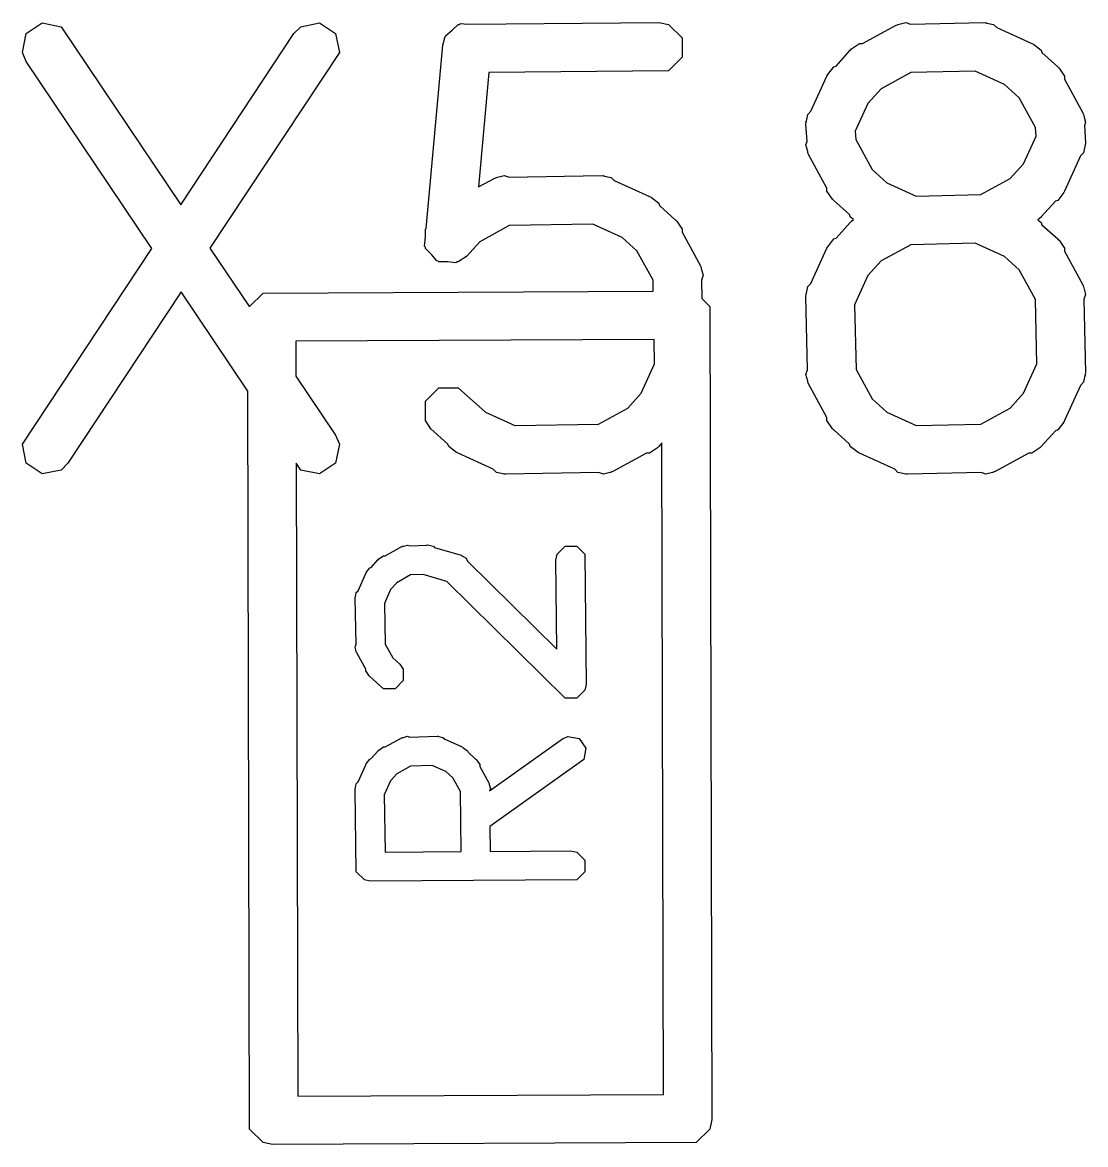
# Model space of a CAD drawing. Extents: x 4.84 to 6.71, y -5.93 to -3.85.
# Drawn here: x 6.3303 to 6.4137, y -5.7028 to -5.6148 of the extents above; entities that cross this region are included whole.
import ezdxf

# ---------------------------------------------------------------- set-up
doc = ezdxf.new("R2010")
doc.units = 0
doc.header["$MEASUREMENT"] = 0
doc.layers.add('BLACK', color=7, linetype='CONTINUOUS')

msp = doc.modelspace()

# ---------------------------------------------------------------- linework, layer by layer
at = {"layer": 'BLACK', "linetype": 'CONTINUOUS'}
for p, q in [((6.330573, -5.615633), (6.331826, -5.614797)), ((6.331826, -5.614797), (6.333304, -5.615093)), ((6.35211, -5.615093), (6.353588, -5.614797)), ((6.353588, -5.614797), (6.354841, -5.615633)), ((6.363983, -5.615378), (6.364451, -5.614909)), ((6.364451, -5.614909), (6.364556, -5.614908)), ((6.364556, -5.614908), (6.364636, -5.614844)), ((6.364636, -5.614844), (6.365222, -5.614902)), ((6.365222, -5.614902), (6.380202, -5.61476)), ((6.380202, -5.61476), (6.380956, -5.614909)), ((6.380956, -5.614909), (6.382021, -5.615975)), ((6.396181, -5.616409), (6.39882, -5.614967)), ((6.39882, -5.614967), (6.398915, -5.614941)), ((6.398915, -5.614941), (6.398947, -5.614909)), ((6.398947, -5.614909), (6.399039, -5.614907)), ((6.399039, -5.614907), (6.39956, -5.614765)), ((6.39956, -5.614765), (6.39993, -5.614888)), ((6.39993, -5.614888), (6.405699, -5.61476)), ((6.405699, -5.61476), (6.405796, -5.614779)), ((6.405796, -5.614779), (6.405839, -5.614765)), ((6.405839, -5.614765), (6.405928, -5.614805)), ((6.405928, -5.614805), (6.406453, -5.614909)), ((6.406453, -5.614909), (6.406699, -5.615156)), ((6.330277, -5.61711), (6.330573, -5.615633)), ((6.333304, -5.615093), (6.342694, -5.62906)), ((6.342694, -5.62906), (6.351568, -5.615636)), ((6.351568, -5.615636), (6.35211, -5.615093)), ((6.354841, -5.615633), (6.355137, -5.61711)), ((6.363429, -5.615932), (6.36347, -5.615798)), ((6.36347, -5.615798), (6.363983, -5.615378)), ((6.406699, -5.615156), (6.409452, -5.616409)), ((6.361945, -5.630907), (6.363246, -5.616532)), ((6.363246, -5.616532), (6.363386, -5.616073)), ((6.363386, -5.615975), (6.363429, -5.615932)), ((6.363386, -5.616073), (6.363386, -5.615975)), ((6.382021, -5.615975), (6.382021, -5.617481)), ((6.395308, -5.616836), (6.395947, -5.616409)), ((6.395947, -5.616409), (6.396181, -5.616409)), ((6.409452, -5.616409), (6.409452, -5.616409)), ((6.409452, -5.616409), (6.409453, -5.61641)), ((6.409453, -5.61641), (6.409579, -5.616467)), ((6.409579, -5.616467), (6.410186, -5.616938)), ((6.330571, -5.61782), (6.330277, -5.61711)), ((6.355137, -5.61711), (6.344985, -5.632467)), ((6.382021, -5.617481), (6.380956, -5.618547)), ((6.3941, -5.618178), (6.395211, -5.616944)), ((6.395211, -5.616944), (6.395213, -5.616938)), ((6.395213, -5.616938), (6.395219, -5.616935)), ((6.395219, -5.616935), (6.395308, -5.616836)), ((6.410186, -5.616938), (6.410249, -5.617127)), ((6.410249, -5.617127), (6.411483, -5.618239)), ((6.34043, -5.632485), (6.330571, -5.61782)), ((6.380956, -5.618547), (6.366861, -5.618681)), ((6.39344, -5.618847), (6.393911, -5.618241)), ((6.393911, -5.618241), (6.3941, -5.618178)), ((6.411483, -5.618239), (6.411488, -5.618241)), ((6.411488, -5.618241), (6.411492, -5.618247)), ((6.411492, -5.618247), (6.411591, -5.618336)), ((6.411591, -5.618336), (6.412017, -5.618974)), ((6.366861, -5.618681), (6.366048, -5.627663)), ((6.392129, -5.621727), (6.393382, -5.618975)), ((6.393382, -5.618974), (6.39344, -5.618847)), ((6.393382, -5.618975), (6.393382, -5.618974)), ((6.393382, -5.618974), (6.393382, -5.618974)), ((6.399955, -5.618691), (6.397641, -5.619955)), ((6.405016, -5.618579), (6.399955, -5.618691)), ((6.40731, -5.619623), (6.405016, -5.618579)), ((6.412017, -5.618974), (6.412017, -5.619209)), ((6.412017, -5.619209), (6.413459, -5.621847)), ((6.397641, -5.619955), (6.396596, -5.621116)), ((6.408471, -5.620669), (6.40731, -5.619623)), ((6.396596, -5.621116), (6.395607, -5.623288)), ((6.409749, -5.623006), (6.408471, -5.620669)), ((6.391778, -5.622499), (6.391882, -5.621974)), ((6.391882, -5.621974), (6.392129, -5.621727)), ((6.413459, -5.621847), (6.413485, -5.621942)), ((6.413485, -5.621942), (6.413517, -5.621974)), ((6.413517, -5.621974), (6.413525, -5.622086)), ((6.391732, -5.622727), (6.391751, -5.622631)), ((6.391824, -5.624106), (6.391732, -5.622727)), ((6.391737, -5.622588), (6.391778, -5.622499)), ((6.391751, -5.622631), (6.391737, -5.622588)), ((6.413525, -5.622086), (6.413662, -5.622588)), ((6.413662, -5.622588), (6.413575, -5.622848)), ((6.413575, -5.622848), (6.413667, -5.624227)), ((6.395607, -5.623288), (6.395651, -5.623948)), ((6.408804, -5.625838), (6.409792, -5.623666)), ((6.409792, -5.623666), (6.409749, -5.623006)), ((6.391737, -5.624367), (6.391824, -5.624106)), ((6.391875, -5.624869), (6.391737, -5.624367)), ((6.395651, -5.623948), (6.396928, -5.626286)), ((6.413622, -5.624456), (6.413517, -5.624981)), ((6.413662, -5.624367), (6.413622, -5.624456)), ((6.413667, -5.624227), (6.413648, -5.624324)), ((6.413648, -5.624324), (6.413662, -5.624367)), ((6.391882, -5.624981), (6.391875, -5.624869)), ((6.391914, -5.625012), (6.391882, -5.624981)), ((6.39194, -5.625108), (6.391914, -5.625012)), ((6.393382, -5.627746), (6.39194, -5.625108)), ((6.41327, -5.625227), (6.412017, -5.62798)), ((6.413517, -5.624981), (6.41327, -5.625227)), ((6.396928, -5.626286), (6.398089, -5.627332)), ((6.407758, -5.626999), (6.408804, -5.625838)), ((6.366048, -5.627663), (6.367324, -5.626966)), ((6.367324, -5.626966), (6.367419, -5.62694)), ((6.367419, -5.62694), (6.367451, -5.626908)), ((6.367451, -5.626908), (6.367541, -5.626906)), ((6.367541, -5.626906), (6.368064, -5.626763)), ((6.368064, -5.626763), (6.368445, -5.62689)), ((6.368445, -5.62689), (6.375703, -5.626758)), ((6.375703, -5.626758), (6.3758, -5.626777)), ((6.3758, -5.626777), (6.375843, -5.626763)), ((6.375843, -5.626763), (6.375931, -5.626804)), ((6.375931, -5.626804), (6.376456, -5.626908)), ((6.376456, -5.626908), (6.376703, -5.627155)), ((6.376703, -5.627155), (6.379456, -5.628408)), ((6.398089, -5.627332), (6.400383, -5.628376)), ((6.405444, -5.628264), (6.407758, -5.626999)), ((6.393382, -5.62798), (6.393382, -5.627746)), ((6.393809, -5.628619), (6.393382, -5.62798)), ((6.411959, -5.628107), (6.411488, -5.628714)), ((6.412017, -5.62798), (6.411959, -5.628107)), ((6.412017, -5.62798), (6.412017, -5.62798)), ((6.412017, -5.62798), (6.412017, -5.62798)), ((6.379456, -5.628408), (6.379456, -5.628408)), ((6.379456, -5.628408), (6.379456, -5.628408)), ((6.379456, -5.628408), (6.379583, -5.628466)), ((6.379583, -5.628466), (6.38019, -5.628937)), ((6.38019, -5.628937), (6.380253, -5.629126)), ((6.393907, -5.628708), (6.393809, -5.628619)), ((6.393911, -5.628714), (6.393907, -5.628708)), ((6.393916, -5.628716), (6.393911, -5.628714)), ((6.39515, -5.629827), (6.393916, -5.628716)), ((6.400383, -5.628376), (6.405444, -5.628264)), ((6.4113, -5.628777), (6.410188, -5.630011)), ((6.411488, -5.628714), (6.4113, -5.628777)), ((6.380253, -5.629126), (6.381487, -5.630237)), ((6.395213, -5.630016), (6.39515, -5.629827)), ((6.368457, -5.630691), (6.366145, -5.631954)), ((6.375008, -5.630572), (6.368457, -5.630691)), ((6.377314, -5.631621), (6.375008, -5.630572)), ((6.381487, -5.630237), (6.381492, -5.630239)), ((6.381492, -5.630239), (6.381496, -5.630245)), ((6.381496, -5.630245), (6.381594, -5.630334)), ((6.381594, -5.630334), (6.382021, -5.630973)), ((6.3941, -5.631676), (6.395211, -5.630442)), ((6.395211, -5.630442), (6.395213, -5.630436)), ((6.395477, -5.630221), (6.395213, -5.630016)), ((6.395213, -5.630436), (6.395219, -5.630433)), ((6.395219, -5.630433), (6.395308, -5.630334)), ((6.395308, -5.630334), (6.395477, -5.630221)), ((6.410091, -5.630119), (6.409922, -5.630231)), ((6.409922, -5.630231), (6.410186, -5.630436)), ((6.41018, -5.63002), (6.410091, -5.630119)), ((6.410186, -5.630016), (6.41018, -5.63002)), ((6.410188, -5.630011), (6.410186, -5.630016)), ((6.410186, -5.630436), (6.410249, -5.630625)), ((6.410249, -5.630625), (6.411483, -5.631737)), ((6.36182, -5.632295), (6.361886, -5.631566)), ((6.361886, -5.630973), (6.361945, -5.630907)), ((6.361886, -5.631566), (6.361886, -5.630973)), ((6.378475, -5.632667), (6.377314, -5.631621)), ((6.382021, -5.630973), (6.382021, -5.631207)), ((6.382021, -5.631207), (6.383463, -5.633846)), ((6.39344, -5.632346), (6.393911, -5.631739)), ((6.393911, -5.631739), (6.3941, -5.631676)), ((6.411483, -5.631737), (6.411488, -5.631739)), ((6.411488, -5.631739), (6.411492, -5.631745)), ((6.411492, -5.631745), (6.411591, -5.631834)), ((6.330277, -5.647842), (6.34043, -5.632485)), ((6.344985, -5.632467), (6.348078, -5.637068)), ((6.361886, -5.632375), (6.36182, -5.632295)), ((6.361886, -5.63248), (6.361886, -5.632375)), ((6.362354, -5.632948), (6.361886, -5.63248)), ((6.366145, -5.631954), (6.365096, -5.633118)), ((6.392129, -5.635225), (6.393382, -5.632473)), ((6.393382, -5.632472), (6.39344, -5.632346)), ((6.393382, -5.632473), (6.393382, -5.632472)), ((6.393382, -5.632473), (6.393382, -5.632473)), ((6.399955, -5.632189), (6.397641, -5.633454)), ((6.405016, -5.632077), (6.399955, -5.632189)), ((6.40731, -5.633121), (6.405016, -5.632077)), ((6.411591, -5.631834), (6.412017, -5.632473)), ((6.412017, -5.632473), (6.412017, -5.632707)), ((6.362774, -5.633461), (6.362354, -5.632948)), ((6.362878, -5.633471), (6.362774, -5.633461)), ((6.362951, -5.633545), (6.362878, -5.633471)), ((6.365096, -5.633118), (6.364458, -5.633545)), ((6.379738, -5.634979), (6.378475, -5.632667)), ((6.397641, -5.633454), (6.396596, -5.634615)), ((6.408471, -5.634167), (6.40731, -5.633121)), ((6.412017, -5.632707), (6.413459, -5.635345)), ((6.363614, -5.633545), (6.362951, -5.633545)), ((6.364273, -5.633611), (6.363614, -5.633545)), ((6.364354, -5.633545), (6.364273, -5.633611)), ((6.364458, -5.633545), (6.364354, -5.633545)), ((6.383463, -5.633846), (6.383489, -5.633941)), ((6.383489, -5.633941), (6.383521, -5.633973)), ((6.383521, -5.633973), (6.383523, -5.634063)), ((6.383523, -5.634063), (6.383666, -5.634586)), ((6.409736, -5.636481), (6.408471, -5.634167)), ((6.379754, -5.635839), (6.379738, -5.634979)), ((6.383666, -5.634586), (6.383539, -5.634967)), ((6.383539, -5.634967), (6.383565, -5.636406)), ((6.391882, -5.635472), (6.392129, -5.635225)), ((6.396596, -5.634615), (6.395551, -5.636909)), ((6.34272, -5.635892), (6.333846, -5.649316)), ((6.347947, -5.643667), (6.34272, -5.635892)), ((6.348083, -5.637042), (6.349148, -5.635977)), ((6.349148, -5.635977), (6.379754, -5.635839)), ((6.391732, -5.636226), (6.391751, -5.636129)), ((6.391737, -5.636086), (6.391778, -5.635997)), ((6.391751, -5.636129), (6.391737, -5.636086)), ((6.391778, -5.635997), (6.391882, -5.635472)), ((6.413459, -5.635345), (6.413485, -5.63544)), ((6.413485, -5.63544), (6.413517, -5.635472)), ((6.413517, -5.635472), (6.413519, -5.635564)), ((6.413519, -5.635564), (6.413662, -5.636086)), ((6.413662, -5.636086), (6.413539, -5.636455)), ((6.383565, -5.636406), (6.384201, -5.637042)), ((6.39186, -5.641995), (6.391732, -5.636226)), ((6.395551, -5.636909), (6.395664, -5.641969)), ((6.409848, -5.641542), (6.409736, -5.636481)), ((6.413539, -5.636455), (6.413667, -5.642225)), ((6.348078, -5.637068), (6.348083, -5.637042)), ((6.384201, -5.637042), (6.38435, -5.700787)), ((6.379823, -5.639629), (6.351727, -5.639756)), ((6.379857, -5.64153), (6.379823, -5.639629)), ((6.351727, -5.639756), (6.351733, -5.642505)), ((6.378807, -5.643836), (6.379857, -5.64153)), ((6.391737, -5.642365), (6.39186, -5.641995)), ((6.395664, -5.641969), (6.396928, -5.644284)), ((6.408804, -5.643836), (6.409848, -5.641542)), ((6.413667, -5.642225), (6.413648, -5.642322)), ((6.351733, -5.642505), (6.354844, -5.647132)), ((6.39188, -5.642886), (6.391737, -5.642365)), ((6.391882, -5.642978), (6.39188, -5.642886)), ((6.391914, -5.64301), (6.391882, -5.642978)), ((6.39194, -5.643105), (6.391914, -5.64301)), ((6.393382, -5.645744), (6.39194, -5.643105)), ((6.413517, -5.642978), (6.41327, -5.643225)), ((6.413622, -5.642453), (6.413517, -5.642978)), ((6.413662, -5.642365), (6.413622, -5.642453)), ((6.413648, -5.642322), (6.413662, -5.642365)), ((6.348083, -5.701537), (6.347947, -5.643667)), ((6.361886, -5.644471), (6.362951, -5.643406)), ((6.362951, -5.643406), (6.364458, -5.643406)), ((6.364458, -5.643406), (6.366593, -5.645329)), ((6.377762, -5.644997), (6.378807, -5.643836)), ((6.407758, -5.644997), (6.408804, -5.643836)), ((6.41327, -5.643225), (6.412017, -5.645978)), ((6.361886, -5.645978), (6.361886, -5.644471)), ((6.396928, -5.644284), (6.398089, -5.645329)), ((6.366593, -5.645329), (6.368899, -5.646379)), ((6.37545, -5.64626), (6.377762, -5.644997)), ((6.393382, -5.645978), (6.393382, -5.645744)), ((6.398089, -5.645329), (6.400383, -5.646374)), ((6.405444, -5.646261), (6.407758, -5.644997)), ((6.362313, -5.646616), (6.361886, -5.645978)), ((6.363654, -5.647825), (6.362313, -5.646616)), ((6.368899, -5.646379), (6.37545, -5.64626)), ((6.393809, -5.646616), (6.393382, -5.645978)), ((6.393907, -5.646706), (6.393809, -5.646616)), ((6.393911, -5.646712), (6.393907, -5.646706)), ((6.393916, -5.646713), (6.393911, -5.646712)), ((6.39515, -5.647825), (6.393916, -5.646713)), ((6.400383, -5.646374), (6.405444, -5.646261)), ((6.411488, -5.646712), (6.4113, -5.646775)), ((6.411959, -5.646105), (6.411488, -5.646712)), ((6.412017, -5.645978), (6.411959, -5.646105)), ((6.412017, -5.645978), (6.412017, -5.645978)), ((6.412017, -5.645978), (6.412017, -5.645978)), ((6.354844, -5.647132), (6.355137, -5.647842)), ((6.4113, -5.646775), (6.410188, -5.648009)), ((6.330573, -5.64932), (6.330277, -5.647842)), ((6.355137, -5.647842), (6.354841, -5.64932)), ((6.363717, -5.648014), (6.363654, -5.647825)), ((6.364324, -5.648485), (6.363717, -5.648014)), ((6.380095, -5.648116), (6.379456, -5.648543)), ((6.380184, -5.648017), (6.380095, -5.648116)), ((6.38019, -5.648014), (6.380184, -5.648017)), ((6.380191, -5.648009), (6.38019, -5.648014)), ((6.380437, -5.647736), (6.380191, -5.648009)), ((6.380557, -5.698827), (6.380437, -5.647736)), ((6.395213, -5.648014), (6.39515, -5.647825)), ((6.39582, -5.648485), (6.395213, -5.648014)), ((6.410091, -5.648116), (6.409452, -5.648543)), ((6.41018, -5.648017), (6.410091, -5.648116)), ((6.410186, -5.648014), (6.41018, -5.648017)), ((6.410188, -5.648009), (6.410186, -5.648014)), ((6.331826, -5.650155), (6.330573, -5.64932)), ((6.333846, -5.649316), (6.333304, -5.64986)), ((6.35211, -5.64986), (6.351749, -5.649322)), ((6.351749, -5.649322), (6.351866, -5.698956)), ((6.354841, -5.64932), (6.353588, -5.650155)), ((6.364451, -5.648543), (6.364324, -5.648485)), ((6.367204, -5.649796), (6.364451, -5.648543)), ((6.364451, -5.648543), (6.364451, -5.648543)), ((6.364451, -5.648543), (6.364451, -5.648543)), ((6.379222, -5.648543), (6.376583, -5.649985)), ((6.379456, -5.648543), (6.379222, -5.648543)), ((6.395947, -5.648543), (6.39582, -5.648485)), ((6.3987, -5.649796), (6.395947, -5.648543)), ((6.395947, -5.648543), (6.395947, -5.648543)), ((6.395947, -5.648543), (6.395947, -5.648543)), ((6.409218, -5.648543), (6.40658, -5.649985)), ((6.409452, -5.648543), (6.409218, -5.648543)), ((6.333304, -5.64986), (6.331826, -5.650155)), ((6.353588, -5.650155), (6.35211, -5.64986)), ((6.367451, -5.650043), (6.367204, -5.649796)), ((6.367975, -5.650147), (6.367451, -5.650043)), ((6.368064, -5.650188), (6.367975, -5.650147)), ((6.368107, -5.650173), (6.368064, -5.650188)), ((6.368204, -5.650193), (6.368107, -5.650173)), ((6.375462, -5.650061), (6.368204, -5.650193)), ((6.375843, -5.650188), (6.375462, -5.650061)), ((6.376366, -5.650044), (6.375843, -5.650188)), ((6.376456, -5.650043), (6.376366, -5.650044)), ((6.376488, -5.650011), (6.376456, -5.650043)), ((6.376583, -5.649985), (6.376488, -5.650011)), ((6.398947, -5.650043), (6.3987, -5.649796)), ((6.399471, -5.650147), (6.398947, -5.650043)), ((6.39956, -5.650188), (6.399471, -5.650147)), ((6.399603, -5.650173), (6.39956, -5.650188)), ((6.3997, -5.650193), (6.399603, -5.650173)), ((6.40547, -5.650065), (6.3997, -5.650193)), ((6.405839, -5.650188), (6.40547, -5.650065)), ((6.40636, -5.650045), (6.405839, -5.650188)), ((6.406453, -5.650043), (6.40636, -5.650045)), ((6.406484, -5.650011), (6.406453, -5.650043)), ((6.40658, -5.649985), (6.406484, -5.650011)), ((6.358737, -5.656577), (6.360028, -5.655861)), ((6.360028, -5.655861), (6.360085, -5.655846)), ((6.360085, -5.655846), (6.360104, -5.655827)), ((6.360104, -5.655827), (6.360165, -5.655824)), ((6.360165, -5.655824), (6.360472, -5.65574)), ((6.360472, -5.65574), (6.360656, -5.655801)), ((6.360656, -5.655801), (6.36197, -5.655741)), ((6.36197, -5.655741), (6.361972, -5.65574)), ((6.361972, -5.65574), (6.361974, -5.655741)), ((6.361974, -5.655741), (6.362056, -5.655737)), ((6.362056, -5.655737), (6.362508, -5.655827)), ((6.362508, -5.655827), (6.362611, -5.655931)), ((6.362611, -5.655931), (6.364679, -5.656547)), ((6.372213, -5.656466), (6.372852, -5.655827)), ((6.372852, -5.655827), (6.373756, -5.655827)), ((6.373756, -5.655827), (6.374395, -5.656466)), ((6.357637, -5.657491), (6.358162, -5.656899)), ((6.358162, -5.656899), (6.358164, -5.656894)), ((6.358164, -5.656894), (6.358169, -5.656891)), ((6.358169, -5.656891), (6.358221, -5.656833)), ((6.358221, -5.656833), (6.358604, -5.656577)), ((6.358604, -5.656577), (6.358737, -5.656577)), ((6.364679, -5.656547), (6.36473, -5.656577)), ((6.36473, -5.656577), (6.364757, -5.656577)), ((6.364757, -5.656577), (6.364794, -5.656613)), ((6.364794, -5.656613), (6.365079, -5.656776)), ((6.365079, -5.656776), (6.365196, -5.65701)), ((6.365196, -5.65701), (6.372185, -5.663903)), ((6.372123, -5.656918), (6.372213, -5.656466)), ((6.372185, -5.663903), (6.372123, -5.656918)), ((6.374395, -5.656466), (6.374485, -5.666667)), ((6.356607, -5.659324), (6.357215, -5.657967)), ((6.357215, -5.657966), (6.357216, -5.657964)), ((6.357215, -5.657967), (6.357215, -5.657966)), ((6.357216, -5.657964), (6.35725, -5.657889)), ((6.35725, -5.657889), (6.357532, -5.657525)), ((6.357532, -5.657525), (6.357637, -5.657491)), ((6.360727, -5.658091), (6.359636, -5.658695)), ((6.361707, -5.658046), (6.360727, -5.658091)), ((6.36357, -5.658602), (6.361707, -5.658046)), ((6.359636, -5.658695), (6.359154, -5.659239)), ((6.372849, -5.667755), (6.36357, -5.658602)), ((6.356375, -5.659917), (6.356387, -5.659859)), ((6.356452, -5.663528), (6.356375, -5.659917)), ((6.356378, -5.659834), (6.356403, -5.659779)), ((6.356387, -5.659859), (6.356378, -5.659834)), ((6.356403, -5.659779), (6.356465, -5.659465)), ((6.356465, -5.659465), (6.356607, -5.659324)), ((6.359154, -5.659239), (6.358666, -5.660327)), ((6.358666, -5.660327), (6.358734, -5.663504)), ((6.356378, -5.663751), (6.356452, -5.663528)), ((6.356464, -5.664064), (6.356378, -5.663751)), ((6.356465, -5.664119), (6.356464, -5.664064)), ((6.356484, -5.664138), (6.356465, -5.664119)), ((6.3565, -5.664195), (6.356484, -5.664138)), ((6.357215, -5.665486), (6.3565, -5.664195)), ((6.358734, -5.663504), (6.359334, -5.664587)), ((6.359334, -5.664587), (6.359891, -5.665082)), ((6.359891, -5.665082), (6.360147, -5.665465)), ((6.357215, -5.665619), (6.357215, -5.665486)), ((6.357471, -5.666002), (6.357215, -5.665619)), ((6.357529, -5.666054), (6.357471, -5.666002)), ((6.357532, -5.666059), (6.357529, -5.666054)), ((6.357537, -5.666061), (6.357532, -5.666059)), ((6.358604, -5.667008), (6.357537, -5.666061)), ((6.360147, -5.665465), (6.360147, -5.666369)), ((6.360147, -5.666369), (6.359508, -5.667008)), ((6.374485, -5.666667), (6.374395, -5.667119)), ((6.359508, -5.667008), (6.358604, -5.667008)), ((6.372852, -5.667758), (6.372849, -5.667755)), ((6.373756, -5.667758), (6.372852, -5.667758)), ((6.372852, -5.667758), (6.372852, -5.667758)), ((6.374395, -5.667119), (6.373756, -5.667758)), ((6.373756, -5.667758), (6.373756, -5.667758)), ((6.358737, -5.671575), (6.360028, -5.67086)), ((6.360028, -5.67086), (6.360085, -5.670844)), ((6.360085, -5.670844), (6.360104, -5.670825)), ((6.360104, -5.670825), (6.360162, -5.670823)), ((6.360162, -5.670823), (6.360472, -5.670738)), ((6.360472, -5.670738), (6.360676, -5.670806)), ((6.360676, -5.670806), (6.362806, -5.670735)), ((6.362806, -5.670735), (6.362864, -5.670746)), ((6.362864, -5.670746), (6.362889, -5.670738)), ((6.362889, -5.670738), (6.362944, -5.670762)), ((6.362944, -5.670762), (6.363258, -5.670825)), ((6.363258, -5.670825), (6.363399, -5.670966)), ((6.363399, -5.670966), (6.364756, -5.671575)), ((6.366919, -5.675024), (6.372627, -5.670948)), ((6.372627, -5.670948), (6.373049, -5.670763)), ((6.373049, -5.670763), (6.373939, -5.67092)), ((6.373939, -5.67092), (6.374457, -5.671661)), ((6.357637, -5.672489), (6.358162, -5.671897)), ((6.358162, -5.671897), (6.358164, -5.671892)), ((6.358164, -5.671892), (6.358169, -5.671889)), ((6.358169, -5.671889), (6.358221, -5.671831)), ((6.358221, -5.671831), (6.358604, -5.671575)), ((6.358604, -5.671575), (6.358737, -5.671575)), ((6.364756, -5.671575), (6.364757, -5.671575)), ((6.364757, -5.671575), (6.364759, -5.671576)), ((6.364759, -5.671576), (6.364834, -5.671609)), ((6.364834, -5.671609), (6.365198, -5.671892)), ((6.365198, -5.671892), (6.365232, -5.671996)), ((6.365232, -5.671996), (6.365824, -5.672522)), ((6.374457, -5.671661), (6.3743, -5.672551)), ((6.356607, -5.674322), (6.357215, -5.672965)), ((6.357215, -5.672964), (6.357216, -5.672962)), ((6.357215, -5.672965), (6.357215, -5.672964)), ((6.357216, -5.672962), (6.35725, -5.672888)), ((6.35725, -5.672888), (6.357532, -5.672524)), ((6.357532, -5.672524), (6.357637, -5.672489)), ((6.360723, -5.673091), (6.359636, -5.673694)), ((6.362417, -5.673035), (6.360723, -5.673091)), ((6.363484, -5.673513), (6.362417, -5.673035)), ((6.365824, -5.672522), (6.365829, -5.672524)), ((6.365829, -5.672524), (6.365832, -5.672529)), ((6.365832, -5.672529), (6.36589, -5.672581)), ((6.36589, -5.672581), (6.366146, -5.672964)), ((6.366146, -5.672964), (6.366146, -5.673096)), ((6.366146, -5.673096), (6.366862, -5.674387)), ((6.3743, -5.672551), (6.366943, -5.677804)), ((6.359636, -5.673694), (6.359154, -5.674237)), ((6.364028, -5.673996), (6.363484, -5.673513)), ((6.364626, -5.675077), (6.364028, -5.673996)), ((6.356375, -5.674916), (6.356387, -5.674858)), ((6.356378, -5.674832), (6.356403, -5.674777)), ((6.356387, -5.674858), (6.356378, -5.674832)), ((6.356403, -5.674777), (6.356465, -5.674464)), ((6.356465, -5.674464), (6.356607, -5.674322)), ((6.359154, -5.674237), (6.35866, -5.675339)), ((6.366862, -5.674387), (6.366877, -5.674444)), ((6.366877, -5.674444), (6.366896, -5.674464)), ((6.366896, -5.674464), (6.366897, -5.674517)), ((6.366897, -5.674517), (6.366983, -5.674832)), ((6.366983, -5.674832), (6.366919, -5.675024)), ((6.356465, -5.681367), (6.356375, -5.674916)), ((6.35866, -5.675339), (6.358722, -5.679815)), ((6.364658, -5.677384), (6.364626, -5.675077)), ((6.364652, -5.677421), (6.364658, -5.677384)), ((6.364659, -5.677431), (6.364652, -5.677421)), ((6.364692, -5.679782), (6.364659, -5.677431)), ((6.366943, -5.677804), (6.36697, -5.679769)), ((6.358722, -5.679815), (6.364692, -5.679782)), ((6.36697, -5.679769), (6.373304, -5.679734)), ((6.373304, -5.679734), (6.373756, -5.679824)), ((6.373756, -5.679824), (6.374395, -5.680463)), ((6.374395, -5.680463), (6.374395, -5.681367)), ((6.357104, -5.682006), (6.356465, -5.681367)), ((6.374395, -5.681367), (6.373756, -5.682006)), ((6.357556, -5.682096), (6.357104, -5.682006)), ((6.373756, -5.682006), (6.357556, -5.682096)), ((6.351866, -5.698956), (6.380557, -5.698827)), ((6.38435, -5.700787), (6.384201, -5.701541)), ((6.348083, -5.701541), (6.348083, -5.701537)), ((6.349148, -5.702606), (6.348083, -5.701541)), ((6.384201, -5.701541), (6.383135, -5.702606)), ((6.349902, -5.702756), (6.349148, -5.702606)), ((6.383135, -5.702606), (6.349902, -5.702756))]:
    msp.add_line(p, q, dxfattribs=at)

doc.saveas('drawing.dxf')
